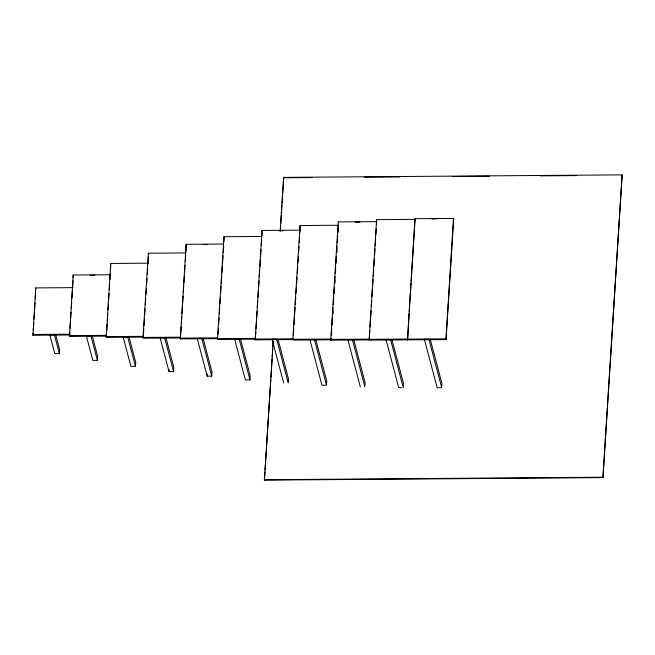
<?xml version="1.0" encoding="UTF-8"?>
<svg xmlns="http://www.w3.org/2000/svg" width="655" height="655" viewBox="0 0 655 655"><rect width="100%" height="100%" fill="white"/><g stroke="black" fill="none" stroke-linecap="round" stroke-linejoin="round"><path stroke-width="0.98" d="M69.397 334.983L32.955 335.262L35.722 287.913L73.18 287.635M32.955 335.262L33.086 333.231M33.282 330.194L33.733 323.111M33.986 319.059L34.379 312.984M34.568 309.946L35.026 302.864M35.28 298.811L35.673 292.736M59.368 353.635L54.365 334.713L49.813 334.746L54.815 353.667L59.368 353.635L59.621 349.565L55.871 335.376M105.946 336.13L69.504 336.4L73.163 275.018L110.621 274.74M69.504 336.4L69.758 332.355M70.019 328.319L70.404 322.26M70.658 318.215L71.051 312.157M71.305 308.12L71.69 302.053M71.952 298.017L72.402 290.951M72.599 287.913L73.049 280.848M73.237 277.818L73.163 275.018M97.39 360.365L90.914 335.851L86.354 335.884L92.83 360.397L97.39 360.365L97.644 356.295L92.208 335.704M142.692 337.112L106.249 337.39L110.711 263.457L148.169 263.179M106.249 337.39L106.446 334.337M106.699 330.276L107.093 324.176M107.289 321.13L107.739 314.015M108.001 309.954L108.386 303.854M108.583 300.809L109.041 293.694M109.295 289.633L109.688 283.533M109.95 279.472L110.335 273.372M110.597 269.311L110.711 263.457M135.454 366.358L127.659 336.842L123.107 336.875L130.902 366.391L135.454 366.358L135.716 362.289L128.961 336.711M180.657 337.947L143.199 338.226L142.995 337.448L148.374 253.215L185.832 252.936M143.396 335.18L143.781 329.097M143.977 326.051L144.428 318.944M144.689 314.883L145.074 308.792M145.336 304.739L145.729 298.647M145.983 294.586L146.376 288.495M146.63 284.442L147.023 278.35M147.285 274.289L147.67 268.198M147.932 264.145L148.382 257.038M165.895 337.489L173.829 367.537L173.575 371.606L169.023 371.639L169.146 369.608M254.959 338.398L180.354 338.913L186.143 244.307L223.592 244.028M180.354 338.913L180.485 336.875M180.682 333.813L181.132 326.673M181.329 323.619L181.787 316.48M181.984 313.418L182.434 306.278M182.63 303.216L183.089 296.076M183.351 291.999L183.736 285.875M183.932 282.821L184.391 275.681M184.587 272.619L185.037 265.48M185.299 261.402L185.692 255.278M185.889 252.224L186.143 244.307M203.042 338.168L211.999 372.056L211.737 376.117L207.185 376.158L207.316 374.12M261.468 236.439L224.01 236.717L217.501 338.676L217.706 339.454L256.179 339.167M218.033 334.353L218.426 328.237M218.688 324.159L219.073 318.043M219.335 313.966L219.728 307.85M219.99 303.773L220.375 297.648M220.637 293.571L221.095 286.44M221.292 283.378L221.742 276.238M221.939 273.184L222.397 266.045M222.594 262.982L223.044 255.851M223.24 252.789L223.699 245.65M223.961 241.572L224.01 236.717M249.948 379.9L239.116 338.905L234.564 338.938L245.396 379.933L249.948 379.9L250.21 375.831L240.41 338.741M292.728 339.56L255.27 339.847L262 230.462L300.465 230.175M255.27 339.847L255.786 331.725M255.982 328.679L256.433 321.572M256.695 317.511L257.079 311.42M257.341 307.367L257.726 301.275M257.988 297.214L258.381 291.123M258.635 287.062L259.028 280.97M259.282 276.909L259.74 269.811M259.937 266.765L260.387 259.658M260.584 256.613L261.034 249.506M261.296 245.445L261.681 239.362M261.877 236.316L262 230.462M280.168 231.346L283.607 177.39L622.144 174.869L602.944 477.61L264.407 480.131L273.143 341.296M264.407 480.131L264.923 471.985M265.054 469.954L265.578 461.808M265.709 459.769L266.225 451.623M266.356 449.592L267.592 430.245M267.723 428.214L269.541 399.706M269.672 397.675L270.843 379.351M270.974 377.313L271.489 369.166M271.62 367.127L272.144 358.989M272.275 356.95L272.791 348.804M272.922 346.773L273.25 341.681M280.332 230.716L280.659 225.631M280.79 223.592L281.306 215.446M281.437 213.415L281.961 205.269M282.084 203.23L282.608 195.092M282.739 193.053L283.255 184.906M283.386 182.876L283.607 177.39M288.274 381.914L288.462 378.868L278.219 340.076M331.495 339.798L293.031 340.084L292.826 339.306L300.088 225.533L338.561 225.246M293.35 335L293.743 328.908M293.997 324.847L294.455 317.732M294.652 314.687L295.102 307.572M295.299 304.526L295.749 297.419M296.011 293.35L296.404 287.258M296.592 284.213L297.051 277.098M297.305 273.037L297.697 266.937M297.959 262.876L298.344 256.785M298.606 252.715L298.991 246.624M299.253 242.563L299.646 236.463M299.9 232.402L300.088 225.533M326.575 384.215L326.771 381.161L315.726 339.356M369.461 339.88L330.988 340.174L330.783 339.396L338.283 221.922L376.756 221.636M330.988 340.174L331.119 338.144M331.315 335.106L331.766 328.016M331.962 324.978L332.412 317.888M332.674 313.843L333.059 307.768M333.256 304.731L333.706 297.64M333.968 293.587L334.353 287.512M334.615 283.459L335.065 276.377M335.262 273.331L335.712 266.249M335.909 263.212L336.359 256.121M336.613 252.069L337.006 245.993M337.202 242.956L337.652 235.865M337.906 231.813L338.299 225.738M331.553 334.959L331.749 331.905M332.2 324.798L332.396 321.752M332.912 313.622L333.043 311.592M333.501 304.477L333.69 301.431M334.214 293.309L334.402 290.255M334.861 283.148L335.057 280.103M335.507 272.988L335.704 269.942M336.154 262.827L336.351 259.781M336.809 252.674L336.998 249.62M337.456 242.514L337.652 239.468M338.103 232.353L338.299 229.307M364.925 385.77L365.122 382.725L353.7 339.486M407.525 339.896L415.008 218.696L453.481 218.41L453.686 219.188L445.998 339.609L369.158 340.109L376.592 219.646L415.065 219.359L415.27 220.137M369.322 338.095L369.739 330.98M370.034 326.951L370.386 320.835M370.681 316.832L371.033 310.691M371.328 306.704L371.68 300.555M371.974 296.576L372.392 289.395M372.589 286.35L373.047 279.251M373.268 276.32L373.694 269.107M373.882 266.069L374.341 258.971M374.619 255.057L374.988 248.826M375.184 245.781L375.634 238.682M375.913 234.801L376.281 228.538M376.56 224.681L376.592 219.646M407.631 339.822L409.039 313.688M409.17 311.657L410.333 293.407M410.464 291.377L410.988 283.263M411.111 281.232L415.065 219.359M441.838 385.664L441.969 383.625L430.237 339.224M445.998 339.609L453.481 218.41M602.944 477.61L622.144 174.869M283.713 177.783L312.353 177.57M364.507 177.178L400.311 176.916M452.466 176.522L489.293 176.252M540.432 175.868L576.228 175.597M432.071 218.958L436.623 218.926M355.346 222.184L359.898 222.151M279.055 230.724L283.607 230.691M203.197 244.569L207.75 244.536M90.226 275.28L94.779 275.247M32.75 334.484L70.208 334.206M69.299 335.622L106.757 335.344M106.044 336.613L143.502 336.334M142.995 337.448L180.452 337.169M180.15 338.136L217.607 337.857M255.057 339.069L293.53 338.782M292.826 339.306L331.291 339.02M330.783 339.396L369.256 339.11M368.953 339.331L407.418 339.044M407.32 339.118L445.793 338.831M401.441 387.629L398.707 387.645L386.016 339.593L390.568 339.56L403.259 387.613L403.521 383.543L391.862 339.413M264.301 479.738L602.837 477.217M415.008 218.696L415.213 219.474M338.283 221.922L338.496 222.7M364.86 386.794L352.398 339.618L347.846 339.658L360.307 386.827M288.208 382.929L276.672 339.298L272.12 339.331L283.648 382.97M211.737 376.117L201.765 338.365L197.204 338.398L207.185 376.158M148.374 253.215L148.579 253.993M173.575 371.606L164.61 337.677L160.057 337.71L169.023 371.639M35.722 287.913L35.927 288.691M314.433 339.536L309.88 339.568L321.957 385.263L326.509 385.23L314.433 339.536M428.935 339.347L424.383 339.38L437.155 387.727L441.707 387.694L428.935 339.347"/></g></svg>
